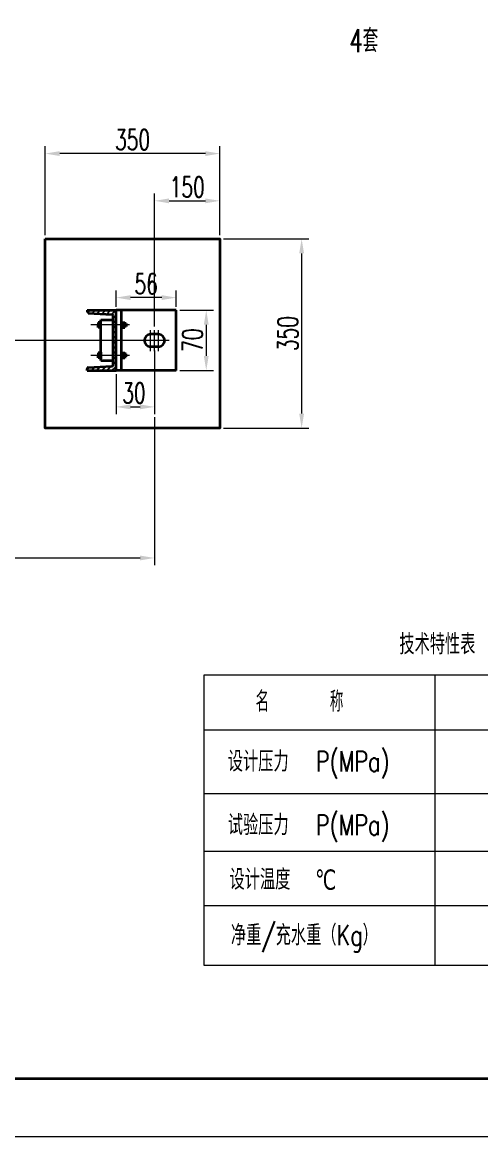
# Model space of a CAD drawing. Header units: millimetres. Extents: x 3189 to 3783, y 1029 to 1449.
# Drawn here: x 3360.8 to 3439.8, y 1028.9 to 1221.1 of the extents above; entities that cross this region are included whole.
import ezdxf

# ---------------------------------------------------------------- set-up
doc = ezdxf.new("R2010")
doc.units = ezdxf.units.MM
doc.linetypes.add('EB_DASHDOT', pattern=[39, 30, -3, 3, -3])
doc.layers.get('DEFPOINTS').update_dxf_attribs({"lineweight": 18})
for name, color, linetype, lineweight, true_color in [('1', 1, 'Continuous', 18, 0xff0000), ('2', 2, 'Continuous', 18, 0xffff00), ('3尺寸线', 2, 'Continuous', 18, 0xffff00)]:
    doc.layers.add(name, color=color, linetype=linetype, lineweight=lineweight, true_color=true_color)
doc.layers.add('5剖面线层', color=2, linetype='Continuous')
doc.layers.add('LAYER3', color=3, linetype='Continuous')
for name, color, linetype, lineweight in [('LAYER1', 1, 'Continuous', 25), ('LAYER2', 2, 'Continuous', 25), ('粗实线层', 7, 'Continuous', 35)]:
    doc.layers.add(name, color=color, linetype=linetype, lineweight=lineweight)
doc.styles.add('HZ', font='txt.shx', dxfattribs={"width": 0.67, "bigfont": 'hztxt.shx'})
doc.dimstyles.new('STANDARD$0', dxfattribs={"dimtxt": 3.5, "dimasz": 2.5, "dimexe": 1.25, "dimexo": 0.625, "dimtad": 1, "dimdec": 4, "dimdsep": 46, "dimtxsty": 'HZ', "dimcen": 2.5, "dimdle": 5, "dimadec": 0, "dimazin": 0, "dimtfac": 1, "dimtmove": 0, "dimatfit": 3, "dimfxl": 0, "dimtolj": 1, "dimlwd": -1, "dimlwe": -1, "dimarcsym": 0})

# ---------------------------------------------------------------- blocks, each defined once
blk = doc.blocks.new('*D50')
at = {"layer": '3尺寸线', "color": 0, "transparency": 16777216}
for p, q in [((3383.58, 1168.65), (3383.58, 1191.55)), ((3394.85, 1190.92), (3394.85, 1191.55)), ((3386.08, 1190.3), (3392.35, 1190.3))]:
    blk.add_line(p, q, dxfattribs=at)
for points in [[(3386.08, 1190.71), (3386.08, 1189.88), (3383.58, 1190.3)], [(3392.35, 1190.71), (3392.35, 1189.88), (3394.85, 1190.3)]]:
    blk.add_solid(points, dxfattribs=at)
at = {"layer": 'DEFPOINTS', "color": 0, "transparency": 16777216}
for p in [(3394.85, 1190.3), (3394.85, 1190.3), (3383.58, 1168.03)]:
    blk.add_point(p, dxfattribs=at)
at = {"layer": '3尺寸线', "color": 0, "transparency": 16777216, "insert": (3389.22, 1192.67), "char_height": 3.5, "attachment_point": 5, "style": 'HZ'}
blk.add_mtext('\\A1;150', dxfattribs=at)
blk = doc.blocks.new('*D51')
at = {"layer": '3尺寸线', "color": 0, "transparency": 16777216}
for p, q in [((3395.48, 1183.73), (3410.2, 1183.73)), ((3408.95, 1181.23), (3408.95, 1153.61)), ((3395.48, 1151.11), (3410.2, 1151.11))]:
    blk.add_line(p, q, dxfattribs=at)
for points in [[(3408.53, 1181.23), (3409.37, 1181.23), (3408.95, 1183.73)], [(3408.53, 1153.61), (3409.37, 1153.61), (3408.95, 1151.11)]]:
    blk.add_solid(points, dxfattribs=at)
at = {"layer": 'DEFPOINTS', "color": 0, "transparency": 16777216}
for p in [(3394.85, 1183.73), (3394.85, 1151.11), (3408.95, 1151.11)]:
    blk.add_point(p, dxfattribs=at)
at = {"layer": '3尺寸线', "color": 0, "transparency": 16777216, "insert": (3406.57, 1167.42), "char_height": 3.5, "attachment_point": 5, "rotation": 90, "style": 'HZ'}
blk.add_mtext('\\A1;350', dxfattribs=at)
blk = doc.blocks.new('*D52')
at = {"layer": '3尺寸线', "color": 0, "transparency": 16777216}
for p, q in [((3364.72, 1184.35), (3364.72, 1199.7)), ((3394.85, 1184.35), (3394.85, 1199.7)), ((3392.35, 1198.45), (3367.22, 1198.45))]:
    blk.add_line(p, q, dxfattribs=at)
for points in [[(3367.22, 1198.86), (3367.22, 1198.03), (3364.72, 1198.45)], [(3392.35, 1198.86), (3392.35, 1198.03), (3394.85, 1198.45)]]:
    blk.add_solid(points, dxfattribs=at)
at = {"layer": 'DEFPOINTS', "color": 0, "transparency": 16777216}
for p in [(3364.72, 1198.45), (3364.72, 1183.73), (3394.85, 1183.73)]:
    blk.add_point(p, dxfattribs=at)
at = {"layer": '3尺寸线', "color": 0, "transparency": 16777216, "insert": (3379.79, 1200.82), "char_height": 3.5, "attachment_point": 5, "style": 'HZ'}
blk.add_mtext('\\A1;350', dxfattribs=at)
blk = doc.blocks.new('*D38')
at = {"layer": '3尺寸线', "color": 0, "transparency": 16777216}
for p, q in [((3383.58, 1153.01), (3383.58, 1127.47)), ((3281.96, 1150.82), (3281.96, 1127.47)), ((3284.46, 1128.72), (3381.08, 1128.72))]:
    blk.add_line(p, q, dxfattribs=at)
for points in [[(3284.46, 1129.14), (3284.46, 1128.31), (3281.96, 1128.72)], [(3381.08, 1129.14), (3381.08, 1128.31), (3383.58, 1128.72)]]:
    blk.add_solid(points, dxfattribs=at)
at = {"layer": 'DEFPOINTS', "color": 0, "transparency": 16777216}
for p in [(3383.58, 1153.64), (3281.96, 1151.45), (3383.58, 1128.72)]:
    blk.add_point(p, dxfattribs=at)
at = {"layer": '3尺寸线', "color": 0, "transparency": 16777216, "insert": (3332.77, 1131.1), "char_height": 3.5, "attachment_point": 5, "style": 'HZ'}
blk.add_mtext('\\A1;919.3', dxfattribs=at)
blk = doc.blocks.new('*D43')
at = {"layer": '3尺寸线', "color": 0, "transparency": 16777216}
for p, q in [((3383.58, 1164.5), (3383.58, 1153.52)), ((3376.94, 1160.43), (3376.94, 1153.52)), ((3379.44, 1154.77), (3381.08, 1154.77))]:
    blk.add_line(p, q, dxfattribs=at)
for points in [[(3379.44, 1155.19), (3379.44, 1154.36), (3376.94, 1154.77)], [(3381.08, 1155.19), (3381.08, 1154.36), (3383.58, 1154.77)]]:
    blk.add_solid(points, dxfattribs=at)
at = {"layer": 'DEFPOINTS', "color": 0, "transparency": 16777216}
for p in [(3383.58, 1165.13), (3376.94, 1161.06), (3383.58, 1154.77)]:
    blk.add_point(p, dxfattribs=at)
at = {"layer": '3尺寸线', "color": 0, "transparency": 16777216, "insert": (3380.03, 1157.15), "char_height": 3.5, "attachment_point": 5, "style": 'HZ'}
blk.add_mtext('\\A1;30', dxfattribs=at)
blk = doc.blocks.new('*D48')
at = {"layer": '3尺寸线', "color": 0, "transparency": 16777216}
for p, q in [((3376.94, 1172.05), (3376.94, 1174.86)), ((3387.32, 1172.05), (3387.32, 1174.86)), ((3384.82, 1173.61), (3379.44, 1173.61))]:
    blk.add_line(p, q, dxfattribs=at)
for points in [[(3379.44, 1174.03), (3379.44, 1173.2), (3376.94, 1173.61)], [(3384.82, 1174.03), (3384.82, 1173.2), (3387.32, 1173.61)]]:
    blk.add_solid(points, dxfattribs=at)
at = {"layer": 'DEFPOINTS', "color": 0, "transparency": 16777216}
for p in [(3376.94, 1173.61), (3376.94, 1171.43), (3387.32, 1171.43)]:
    blk.add_point(p, dxfattribs=at)
at = {"layer": '3尺寸线', "color": 0, "transparency": 16777216, "insert": (3382.13, 1175.99), "char_height": 3.5, "attachment_point": 5, "style": 'HZ'}
blk.add_mtext('\\A1;56', dxfattribs=at)
blk = doc.blocks.new('*D49')
at = {"layer": '3尺寸线', "color": 0, "transparency": 16777216}
for p, q in [((3387.94, 1171.43), (3393.75, 1171.43)), ((3392.5, 1168.93), (3392.5, 1163.56)), ((3387.94, 1161.06), (3393.75, 1161.06))]:
    blk.add_line(p, q, dxfattribs=at)
for points in [[(3392.08, 1168.93), (3392.92, 1168.93), (3392.5, 1171.43)], [(3392.08, 1163.56), (3392.92, 1163.56), (3392.5, 1161.06)]]:
    blk.add_solid(points, dxfattribs=at)
at = {"layer": 'DEFPOINTS', "color": 0, "transparency": 16777216}
for p in [(3387.32, 1171.43), (3387.32, 1161.06), (3392.5, 1161.06)]:
    blk.add_point(p, dxfattribs=at)
at = {"layer": '3尺寸线', "color": 0, "transparency": 16777216, "insert": (3390.13, 1166.28), "char_height": 3.5, "attachment_point": 5, "rotation": 90, "style": 'HZ'}
blk.add_mtext('\\A1;70', dxfattribs=at)

msp = doc.modelspace()

# ---------------------------------------------------------------- hatches: boundary and pattern name
at = {"layer": '5剖面线层', "ltscale": 0.5}
h = msp.add_hatch(dxfattribs=at)
h.set_pattern_fill('ANSI31', color=256, scale=5, style=0)
h.set_pattern_definition([(45, (8070.02483, 2259.21134), (-0.44194174, 0.44194174), [])])
h.paths.add_polyline_path([(3376.93818, 1171.42677), (3371.96154, 1171.42677), (3371.96154, 1171.12449, 0.398050281), (3372.1574, 1170.91745, -0.001165231), (3372.15643, 1170.9175), (3376.22488, 1170.67245, -0.396701052), (3376.41978, 1170.46547), (3376.41978, 1168.89271), (3376.93818, 1168.89271)])
h.paths.add_polyline_path([(3376.93818, 1168.89271), (3376.41978, 1168.89271), (3376.41978, 1166.24277), (3376.93818, 1166.24277)])
h.paths.add_polyline_path([(3376.93818, 1166.24277), (3376.41978, 1166.24277), (3376.41978, 1163.64468), (3376.93818, 1163.64468)])
h.paths.add_polyline_path([(3376.93818, 1163.64468), (3376.41978, 1163.64468), (3376.41978, 1162.02008, -0.396701052), (3376.22488, 1161.8131), (3372.15643, 1161.56804, 0.396701052), (3371.96154, 1161.36106), (3371.96154, 1161.05877), (3376.93818, 1161.05877)])

# ---------------------------------------------------------------- linework, layer by layer
at = {"layer": '1', "linetype": 'ByBlock'}
for p, q in [((3392.11683, 1108.55699), (3468.62894, 1108.55699)), ((3392.11683, 1058.43052), (3392.11683, 1108.55699)), ((3468.62894, 1058.43052), (3392.11683, 1058.43052)), ((3468.62894, 1058.43052), (3392.11683, 1058.43052)), ((3468.62894, 1058.43052), (3392.11683, 1058.43052)), ((3468.62894, 1058.43052), (3392.11683, 1058.43052))]:
    msp.add_line(p, q, dxfattribs=at)
at = {"layer": '2', "linetype": 'ByBlock', "ltscale": 0.5}
for p, q in [((3431.96047, 1058.43052), (3431.96047, 1108.55699)), ((3468.62894, 1099.01474), (3392.11683, 1099.01474)), ((3468.62894, 1088.06072), (3392.11683, 1088.06072)), ((3468.62894, 1078.11555), (3392.11683, 1078.11555)), ((3468.62894, 1068.75134), (3392.11683, 1068.75134))]:
    msp.add_line(p, q, dxfattribs=at)
at = {"layer": '2', "ltscale": 0.5}
msp.add_lwpolyline([(3189.02949, 1448.9394), (3783.02949, 1448.9394), (3783.02949, 1028.9394), (3189.02949, 1028.9394)], close=True, dxfattribs=at)
at = {"layer": '3尺寸线'}
msp.add_line((3386.11141, 1166.24277), (3283.21996, 1166.24277), dxfattribs=at)
at = {"layer": 'LAYER1', "linetype": 'Continuous', "lineweight": 0}
msp.add_arc((3372.1689, 1171.12449), 0.20736, 180, 266.5531188, dxfattribs=at)
at = {"layer": 'LAYER2', "linetype": 'EB_DASHDOT', "lineweight": 0}
for p, q in [((3379.27065, 1168.89271), (3372.62329, 1168.89271)), ((3379.27065, 1163.64468), (3372.62329, 1163.64468))]:
    msp.add_line(p, q, dxfattribs=at)
at = {"layer": 'LAYER2', "linetype": 'Continuous', "lineweight": 0}
for p, q in [((3382.90971, 1164.38905), (3382.90971, 1168.02605)), ((3383.58347, 1164.38905), (3383.58347, 1168.02605)), ((3384.25723, 1164.38905), (3384.25723, 1168.02605))]:
    msp.add_line(p, q, dxfattribs=at)
at = {"layer": 'LAYER3', "color": 1, "linetype": 'Continuous', "lineweight": 0}
msp.add_line((3371.96154, 1171.42677), (3376.93818, 1171.42677), dxfattribs=at)
at = {"layer": '粗实线层'}
for p, q in [((3371.96154, 1171.42677), (3371.96154, 1171.12449)), ((3371.96154, 1171.42677), (3376.93818, 1171.42677)), ((3372.15643, 1170.9175), (3376.22488, 1170.67245)), ((3376.41978, 1162.02008), (3376.41978, 1170.46547)), ((3387.31924, 1171.42677), (3376.93818, 1171.42677)), ((3376.93818, 1161.05877), (3376.93818, 1171.42677)), ((3377.88617, 1161.05877), (3377.88617, 1171.42677)), ((3387.31924, 1161.05877), (3387.31924, 1171.42677)), ((3373.86646, 1169.33304), (3373.86646, 1169.17936)), ((3374.24663, 1169.33304), (3373.86646, 1169.33304)), ((3374.11915, 1169.33304), (3373.86646, 1169.33304)), ((3373.86646, 1169.33304), (3373.86646, 1169.17936)), ((3373.86646, 1169.17936), (3373.86646, 1168.89271)), ((3373.86646, 1169.17936), (3373.86646, 1168.89271)), ((3374.24663, 1169.06754), (3373.86646, 1169.06754)), ((3374.11915, 1169.06754), (3373.86646, 1169.06754)), ((3373.86646, 1168.60605), (3373.86646, 1168.89271)), ((3374.24663, 1168.71787), (3373.86646, 1168.71787)), ((3373.86646, 1168.45237), (3373.86646, 1168.60605)), ((3374.24663, 1168.45237), (3373.86646, 1168.45237)), ((3374.24663, 1169.48089), (3374.34618, 1169.48089)), ((3374.24663, 1169.48089), (3374.24663, 1168.7981)), ((3374.24663, 1168.30452), (3374.24663, 1168.98732)), ((3374.24663, 1168.30452), (3374.34618, 1168.30452)), ((3374.34618, 1169.76693), (3376.41978, 1169.76693)), ((3374.34618, 1162.77046), (3374.34618, 1169.76693)), ((3374.34618, 1168.30452), (3374.34618, 1169.48089)), ((3378.05281, 1169.48089), (3377.88617, 1169.48089)), ((3377.88617, 1169.1233), (3377.88617, 1169.48089)), ((3377.88617, 1169.1233), (3378.05281, 1168.98732)), ((3377.88617, 1168.99548), (3378.05281, 1168.85949)), ((3377.88617, 1168.30452), (3377.88617, 1168.99548)), ((3378.05281, 1168.30452), (3377.88617, 1168.30452)), ((3378.05281, 1169.48089), (3378.05281, 1168.7981)), ((3378.05281, 1169.33304), (3378.43298, 1169.33304)), ((3378.05281, 1169.06754), (3378.43298, 1169.06754)), ((3378.05281, 1168.30452), (3378.05281, 1168.98732)), ((3378.05281, 1168.71787), (3378.43298, 1168.71787)), ((3378.05281, 1168.45237), (3378.43298, 1168.45237)), ((3378.18029, 1169.06754), (3378.43298, 1169.06754)), ((3378.43298, 1169.33304), (3378.43298, 1168.45237)), ((3378.67498, 1169.1622), (3378.43298, 1169.1622)), ((3378.43298, 1169.12143), (3378.71575, 1169.12143)), ((3378.43298, 1168.66398), (3378.71575, 1168.66398)), ((3378.67498, 1168.62321), (3378.43298, 1168.62321)), ((3378.67498, 1169.1622), (3378.71575, 1169.12143)), ((3378.67498, 1169.1622), (3378.67498, 1168.62321)), ((3378.71575, 1168.66398), (3378.67498, 1168.62321)), ((3378.71575, 1169.12143), (3378.71575, 1168.66398)), ((3384.25723, 1167.28582), (3382.90971, 1167.28582)), ((3384.25723, 1165.12928), (3382.90971, 1165.12928)), ((3373.86646, 1164.08501), (3373.86646, 1163.93134)), ((3374.24663, 1164.08501), (3373.86646, 1164.08501)), ((3373.86646, 1163.93134), (3373.86646, 1163.64468)), ((3374.24663, 1163.81952), (3373.86646, 1163.81952)), ((3373.86646, 1163.35803), (3373.86646, 1163.64468)), ((3373.86646, 1163.35803), (3373.86646, 1163.64468)), ((3374.11915, 1163.46985), (3373.86646, 1163.46985)), ((3374.24663, 1163.46985), (3373.86646, 1163.46985)), ((3373.86646, 1163.20435), (3373.86646, 1163.35803)), ((3373.86646, 1163.20435), (3373.86646, 1163.35803)), ((3374.11915, 1163.20435), (3373.86646, 1163.20435)), ((3374.24663, 1163.20435), (3373.86646, 1163.20435)), ((3374.24663, 1164.23287), (3374.34618, 1164.23287)), ((3374.24663, 1164.23287), (3374.24663, 1163.55007)), ((3374.24663, 1163.0565), (3374.24663, 1163.73929)), ((3374.24663, 1163.0565), (3374.34618, 1163.0565)), ((3374.34618, 1164.23287), (3374.34618, 1163.0565)), ((3374.34618, 1162.77046), (3376.41978, 1162.77046)), ((3378.05281, 1164.23287), (3377.88617, 1164.23287)), ((3377.88617, 1164.23287), (3377.88617, 1163.54191)), ((3377.88617, 1163.54191), (3378.05281, 1163.6779)), ((3377.88617, 1163.41409), (3378.05281, 1163.55007)), ((3377.88617, 1163.41409), (3377.88617, 1163.0565)), ((3378.05281, 1163.0565), (3377.88617, 1163.0565)), ((3378.05281, 1164.23287), (3378.05281, 1163.55007)), ((3378.05281, 1164.08501), (3378.43298, 1164.08501)), ((3378.05281, 1163.81952), (3378.43298, 1163.81952)), ((3378.05281, 1163.0565), (3378.05281, 1163.73929)), ((3378.05281, 1163.46985), (3378.43298, 1163.46985)), ((3378.05281, 1163.20435), (3378.43298, 1163.20435)), ((3378.18029, 1163.46985), (3378.43298, 1163.46985)), ((3378.43298, 1163.20435), (3378.43298, 1164.08501)), ((3378.67498, 1163.91418), (3378.43298, 1163.91418)), ((3378.43298, 1163.87341), (3378.71575, 1163.87341)), ((3378.43298, 1163.41596), (3378.71575, 1163.41596)), ((3378.67498, 1163.37519), (3378.43298, 1163.37519)), ((3378.67498, 1163.37519), (3378.67498, 1163.91418)), ((3378.71575, 1163.87341), (3378.67498, 1163.91418)), ((3378.67498, 1163.37519), (3378.71575, 1163.41596)), ((3378.71575, 1163.41596), (3378.71575, 1163.87341)), ((3371.96154, 1161.05877), (3371.96154, 1161.36106)), ((3371.96154, 1161.05877), (3376.93818, 1161.05877)), ((3372.15643, 1161.56804), (3376.22488, 1161.8131)), ((3387.31924, 1161.05877), (3376.93818, 1161.05877))]:
    msp.add_line(p, q, dxfattribs=at)
for points in [[(3773.02949, 1038.9394), (3214.02949, 1038.9394), (3214.02949, 1438.9394), (3773.02949, 1438.9394)], [(3364.72349, 1183.72583), (3394.85397, 1183.72583), (3394.85397, 1151.1107), (3364.72349, 1151.1107)]]:
    msp.add_lwpolyline(points, close=True, dxfattribs=at)
for centre, radius, start, end in [((3376.21242, 1170.46547), 0.20736, 0, 86.5531188), ((3382.90971, 1166.20755), 1.07827, 90, 270), ((3384.25723, 1166.20755), 1.07827, 270, 90), ((3372.1689, 1161.36106), 0.20736, 93.4468812, 180), ((3376.21242, 1162.02008), 0.20736, 273.4468812, 360)]:
    msp.add_arc(centre, radius, start, end, dxfattribs=at)

# ---------------------------------------------------------------- texts
at = {"layer": '2', "linetype": 'ByBlock', "ltscale": 0.5, "style": 'HZ', "width": 0.75}
for s, p in [('技术特性表', (3425.80342, 1112.11112)), ('设计压力  P(MPa)', (3396.21718, 1091.88636)), ('试验压力  P(MPa)', (3396.21718, 1080.93234)), ('设计温度', (3396.50671, 1071.5334)), ('℃', (3411.2829, 1071.51607)), ('净重/充水重（Kg）', (3396.74765, 1061.9379))]:
    msp.add_text(s, height=3.5, dxfattribs=at).set_placement(p)
at = {"layer": '2', "insert": (3417.18627, 1215.90864), "char_height": 4, "width": 48.6898571, "attachment_point": 7, "style": 'HZ'}
msp.add_mtext('4套', dxfattribs=at)
at = {"layer": '2', "linetype": 'ByBlock', "ltscale": 0.5, "insert": (3401.00923, 1105.71661), "char_height": 3.5, "width": 36.3967815, "attachment_point": 1, "style": 'HZ'}
msp.add_mtext('名     称', dxfattribs=at)

# ---------------------------------------------------------------- dimensions: what is measured, and where the dimension line sits
at = {"layer": '3尺寸线'}
for base, p1, p2, text, picture, middle in [((3364.72349, 1198.44747), (3394.85397, 1183.72583), (3364.72349, 1183.72583), '350', '*D52', (3379.78873, 1200.82247)), ((3394.85397, 1190.2974), (3383.58347, 1168.02605), (3394.85397, 1190.2974), '150', '*D50', (3389.21872, 1192.6724)), ((3376.93818, 1173.61176), (3387.31924, 1171.42677), (3376.93818, 1171.42677), '56', '*D48', (3382.12871, 1175.98676))]:
    dim = msp.add_linear_dim(base=base, p1=p1, p2=p2, text=text, dimstyle='STANDARD$0', dxfattribs=at)
    dim.commit()
    dim.dimension.update_dxf_attribs({"geometry": picture, "text_midpoint": middle})
dim = msp.add_linear_dim(base=(3408.9496, 1151.1107), p1=(3394.85397, 1183.72583), p2=(3394.85397, 1151.1107), angle=90, text='350', dimstyle='STANDARD$0', dxfattribs=at)
dim.commit()
dim.dimension.update_dxf_attribs({"geometry": '*D51', "text_midpoint": (3406.5746, 1167.41826)})
for base, p1, p2, angle, text, picture, middle in [((3392.50153, 1161.05877), (3387.31924, 1171.42677), (3387.31924, 1161.05877), 90, '70', '*D49', (3392.50153, 1166.28396)), ((3383.58347, 1154.77435), (3376.93818, 1161.05877), (3383.58347, 1165.12928), 180, '30', '*D43', (3380.03276, 1154.77435))]:
    dim = msp.add_linear_dim(base=base, p1=p1, p2=p2, angle=angle, text=text, dimstyle='STANDARD$0', dxfattribs=at)
    dim.commit()
    dim.dimension.update_dxf_attribs({"geometry": picture, "text_midpoint": middle, "dimtype": 160})
dim = msp.add_linear_dim(base=(3383.58347, 1128.72387), p1=(3281.95589, 1151.44738), p2=(3383.58347, 1153.63812), text='919.3', dimstyle='STANDARD$0', override={"dimgap": 0.625, "dimtad": 1, "dimjust": 0, "dimdec": 4, "dimlfac": 1, "dimse1": 0, "dimse2": 0, "dimsd1": 0, "dimsd2": 0}, dxfattribs=at)
dim.commit()
dim.dimension.update_dxf_attribs({"geometry": '*D38', "text_midpoint": (3332.76968, 1131.09887)})

doc.saveas('drawing.dxf')
